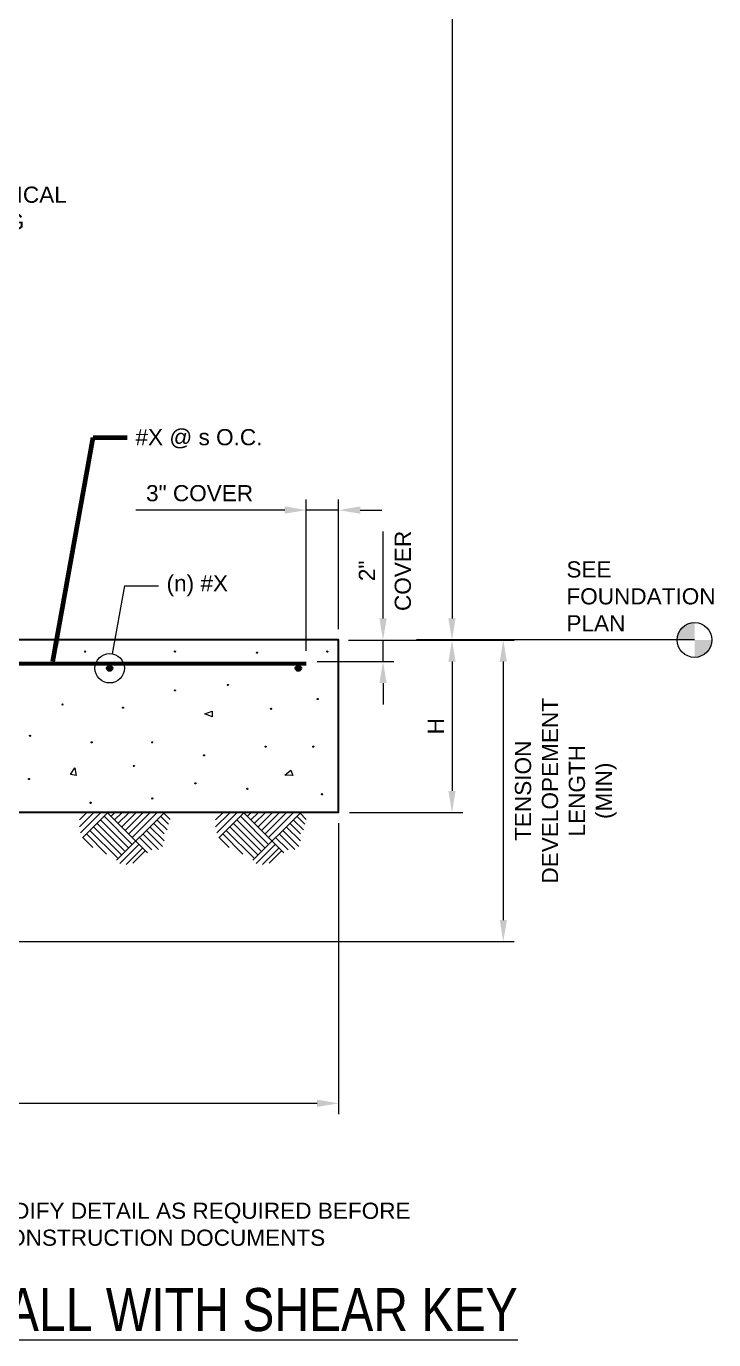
# Model space of a CAD drawing. Header units: inches. Extents: x -858 to -715, y 1483 to 1688.
# Drawn here: x -778.5 to -714.7, y 1482.6 to 1604.5 of the extents above; entities that cross this region are included whole.
import ezdxf

# ---------------------------------------------------------------- set-up
doc = ezdxf.new("R2010")
doc.units = ezdxf.units.IN
doc.header["$LTSCALE"] = 5
doc.header["$MEASUREMENT"] = 0
for name, color, linetype, lineweight in [('S-ANNO-DIMS', 1, 'Continuous', 20), ('S-ANNO-TEXT', 7, 'Continuous', 20), ('S-DETL', 3, 'Continuous', 30), ('S-DETL-PATT', 7, 'Continuous', 15)]:
    doc.layers.add(name, color=color, linetype=linetype, lineweight=lineweight)
doc.styles.add('Romans', font='arial.ttf')
doc.dimstyles.get("Standard").update_dxf_attribs({"dimtxt": 0.18, "dimasz": 0.18, "dimexe": 0.18, "dimexo": 0.0625, "dimgap": 0.09, "dimtad": 0, "dimtih": 1, "dimtoh": 1, "dimdec": 4, "dimzin": 0, "dimdsep": 46, "dimtxsty": 'Standard', "dimcen": 0.09, "dimadec": 0, "dimazin": 0, "dimtfac": 1, "dimtdec": 4, "dimtofl": 0, "dimtmove": 0, "dimatfit": 3, "dimfxl": 1, "dimtolj": 1, "dimtzin": 0, "dimarcsym": 0})

# ---------------------------------------------------------------- blocks, each defined once
blk = doc.blocks.new('*D0')
at = {"layer": 'Defpoints', "color": 0, "transparency": 16777216}
for p in [(-845.51, 1531.56), (-749.51, 1531.56), (-845.51, 1504.55)]:
    blk.add_point(p, dxfattribs=at)
at = {"layer": 'S-ANNO-DIMS', "transparency": 16777216}
for p, q in [((-845.51, 1530.56), (-845.51, 1503.55)), ((-749.51, 1530.56), (-749.51, 1503.55)), ((-751.51, 1504.55), (-843.51, 1504.55))]:
    blk.add_line(p, q, dxfattribs=at)
for points in [[(-843.51, 1504.89), (-843.51, 1504.22), (-845.51, 1504.55)], [(-751.51, 1504.89), (-751.51, 1504.22), (-749.51, 1504.55)]]:
    blk.add_solid(points, dxfattribs=at)
at = {"layer": 'S-ANNO-DIMS', "transparency": 16777216, "insert": (-797.51, 1506.05), "char_height": 1.5, "attachment_point": 5, "style": 'Romans'}
blk.add_mtext('\\A1;X\'-X"', dxfattribs=at)
blk = doc.blocks.new('*D9')
at = {"layer": 'Defpoints', "color": 0, "transparency": 16777216}
for p in [(-803.51, 1673.46), (-749.51, 1547.56), (-738.98, 1547.56)]:
    blk.add_point(p, dxfattribs=at)
at = {"layer": 'S-ANNO-DIMS', "transparency": 16777216}
for p, q in [((-802.51, 1673.46), (-737.98, 1673.46)), ((-738.98, 1671.46), (-738.98, 1549.56)), ((-748.51, 1547.56), (-737.98, 1547.56))]:
    blk.add_line(p, q, dxfattribs=at)
for points in [[(-739.32, 1671.46), (-738.65, 1671.46), (-738.98, 1673.46)], [(-739.32, 1549.56), (-738.65, 1549.56), (-738.98, 1547.56)]]:
    blk.add_solid(points, dxfattribs=at)
at = {"layer": 'S-ANNO-DIMS', "transparency": 16777216, "insert": (-740.48, 1610.51), "char_height": 1.5, "attachment_point": 5, "rotation": 90, "style": 'Romans'}
blk.add_mtext('\\A1;X\'-X" ', dxfattribs=at)
blk = doc.blocks.new('*D10')
at = {"layer": 'Defpoints', "color": 0, "transparency": 16777216}
for p in [(-749.51, 1547.56), (-749.51, 1531.56), (-738.98, 1531.56)]:
    blk.add_point(p, dxfattribs=at)
at = {"layer": 'S-ANNO-DIMS', "transparency": 16777216}
for p, q in [((-748.51, 1547.56), (-737.98, 1547.56)), ((-738.98, 1545.56), (-738.98, 1533.56)), ((-748.51, 1531.56), (-737.98, 1531.56))]:
    blk.add_line(p, q, dxfattribs=at)
for points in [[(-739.32, 1545.56), (-738.65, 1545.56), (-738.98, 1547.56)], [(-739.32, 1533.56), (-738.65, 1533.56), (-738.98, 1531.56)]]:
    blk.add_solid(points, dxfattribs=at)
at = {"layer": 'S-ANNO-DIMS', "transparency": 16777216, "insert": (-740.48, 1539.56), "char_height": 1.5, "attachment_point": 5, "rotation": 90, "style": 'Romans'}
blk.add_mtext('\\A1;H', dxfattribs=at)
blk = doc.blocks.new('*D13')
at = {"layer": 'Defpoints', "color": 0, "transparency": 16777216}
for p in [(-749.58, 1547.56), (-752.51, 1545.56), (-745.39, 1545.56)]:
    blk.add_point(p, dxfattribs=at)
at = {"layer": 'S-ANNO-DIMS', "transparency": 16777216}
for p, q in [((-745.39, 1549.56), (-745.39, 1555.85)), ((-748.58, 1547.56), (-744.39, 1547.56)), ((-745.39, 1545.56), (-745.39, 1547.56)), ((-751.51, 1545.56), (-744.39, 1545.56)), ((-745.39, 1543.56), (-745.39, 1541.56))]:
    blk.add_line(p, q, dxfattribs=at)
for points in [[(-745.72, 1549.56), (-745.05, 1549.56), (-745.39, 1547.56)], [(-745.72, 1543.56), (-745.05, 1543.56), (-745.39, 1545.56)]]:
    blk.add_solid(points, dxfattribs=at)
at = {"layer": 'S-ANNO-DIMS', "transparency": 16777216, "insert": (-746.89, 1553.98), "char_height": 1.5, "attachment_point": 5, "rotation": 90, "style": 'Romans'}
blk.add_mtext('\\A1;2"', dxfattribs=at)
blk = doc.blocks.new('*D12')
at = {"layer": 'Defpoints', "color": 0, "transparency": 16777216}
for p in [(-752.51, 1559.62), (-749.51, 1547.56), (-752.51, 1545.56)]:
    blk.add_point(p, dxfattribs=at)
at = {"layer": 'S-ANNO-DIMS', "transparency": 16777216}
for p, q in [((-754.51, 1559.62), (-768.34, 1559.62)), ((-752.51, 1546.56), (-752.51, 1560.62)), ((-749.51, 1559.62), (-752.51, 1559.62)), ((-749.51, 1548.56), (-749.51, 1560.62)), ((-747.51, 1559.62), (-745.51, 1559.62))]:
    blk.add_line(p, q, dxfattribs=at)
for points in [[(-754.51, 1559.96), (-754.51, 1559.29), (-752.51, 1559.62)], [(-747.51, 1559.96), (-747.51, 1559.29), (-749.51, 1559.62)]]:
    blk.add_solid(points, dxfattribs=at)
at = {"layer": 'S-ANNO-DIMS', "transparency": 16777216, "insert": (-762.42, 1561.18), "char_height": 1.5, "attachment_point": 5, "style": 'Romans'}
blk.add_mtext('\\A1;3" COVER ', dxfattribs=at)
blk = doc.blocks.new('*D19')
at = {"layer": 'Defpoints', "color": 0, "transparency": 16777216}
for p in [(-749.51, 1547.56), (-806.69, 1519.56), (-734.22, 1519.56)]:
    blk.add_point(p, dxfattribs=at)
at = {"layer": 'S-ANNO-DIMS', "transparency": 16777216}
for p, q in [((-748.51, 1547.56), (-733.22, 1547.56)), ((-734.22, 1545.56), (-734.22, 1521.56)), ((-805.69, 1519.56), (-733.22, 1519.56))]:
    blk.add_line(p, q, dxfattribs=at)
for points in [[(-734.55, 1545.56), (-733.89, 1545.56), (-734.22, 1547.56)], [(-734.55, 1521.56), (-733.89, 1521.56), (-734.22, 1519.56)]]:
    blk.add_solid(points, dxfattribs=at)

msp = doc.modelspace()

# ---------------------------------------------------------------- hatches: boundary and pattern name
at = {"layer": 'S-ANNO-TEXT'}
h = msp.add_hatch(color=256, dxfattribs=at)
h.dxf.hatch_style = 1
h.paths.add_polyline_path([(-716.4641274, 1549.1782877, 0.4142135624), (-718.0777016, 1547.5647135), (-716.4641274, 1547.5647135)])
h = msp.add_hatch(color=256, dxfattribs=at)
h.dxf.hatch_style = 1
h.paths.add_polyline_path([(-714.8501642, 1547.5634398), (-716.4637383, 1547.5634398), (-716.4637383, 1545.9498656, 0.4142135624)])
at = {"layer": 'S-DETL'}
h = msp.add_hatch(color=256, dxfattribs=at)
h.dxf.hatch_style = 1
h.paths.add_polyline_path([(-771.0199099, 1544.9397135, 1), (-770.5199099, 1544.9397135, 1)])
h = msp.add_hatch(color=256, dxfattribs=at)
h.dxf.hatch_style = 1
h.paths.add_polyline_path([(-753.5006637, 1544.9397135, 1), (-753.0006637, 1544.9397135, 1)])

# ---------------------------------------------------------------- linework, layer by layer
at = {"layer": 'S-ANNO-DIMS'}
msp.add_line((-745.3859487, 1549.5647135), (-745.3859487, 1557.6356548), dxfattribs=at)
at = {"layer": 'S-ANNO-TEXT'}
for p, q in [((-769.3888204, 1552.593598), (-770.5271889, 1546.2848531)), ((-769.3888204, 1552.593598), (-766.2376665, 1552.593598)), ((-716.4641274, 1547.5647135), (-742.2791004, 1547.5647135))]:
    msp.add_line(p, q, dxfattribs=at)
for centre, radius in [((-716.4641274, 1547.5647135), 1.6135741), ((-770.7699099, 1544.9397135), 1.3668628)]:
    msp.add_circle(centre, radius, dxfattribs=at)
at = {"layer": 'S-DETL'}
msp.add_lwpolyline([(-818.507065, 1547.5647135), (-845.507065, 1547.5647135), (-845.507065, 1531.5647135), (-818.507065, 1531.5647135), (-818.507065, 1516.5647135), (-803.507065, 1516.5647135), (-803.507065, 1531.5647135), (-749.507065, 1531.5647135), (-749.507065, 1547.5647135), (-803.507065, 1547.5647135)], dxfattribs=at)
at = {"layer": 'S-DETL', "const_width": 0.375}
msp.add_lwpolyline([(-752.507065, 1545.3772135), (-842.507065, 1545.3772135)], dxfattribs=at)
at = {"layer": 'S-DETL'}
for centre in [(-770.7699099, 1544.9397135), (-753.2506637, 1544.9397135)]:
    msp.add_circle(centre, 0.25, dxfattribs=at)
at = {"layer": 'S-DETL-PATT'}
for p, q in [((-773.5865375, 1530.2186639), (-772.2755573, 1531.5296441)), ((-773.5865375, 1530.874154), (-772.9310474, 1531.5296441)), ((-773.4759236, 1529.6737877), (-771.6200671, 1531.5296441)), ((-773.2845614, 1529.2096597), (-770.964577, 1531.5296441)), ((-770.964577, 1531.5296441), (-767.2468582, 1527.8119254)), ((-770.636832, 1531.2018991), (-770.3090869, 1531.5296441)), ((-770.3090869, 1530.874154), (-769.6535968, 1531.5296441)), ((-770.134112, 1527.1161881), (-765.720656, 1531.5296441)), ((-769.9813418, 1530.546409), (-768.9981066, 1531.5296441)), ((-769.6535968, 1530.2186639), (-768.3426165, 1531.5296441)), ((-769.3258517, 1529.8909188), (-767.6871264, 1531.5296441)), ((-768.9981066, 1529.5631738), (-767.0316363, 1531.5296441)), ((-768.6703616, 1529.2354287), (-766.3761461, 1531.5296441)), ((-765.752775, 1531.4975251), (-765.1684629, 1530.9132048)), ((-760.9291909, 1530.2186639), (-759.6182107, 1531.5296441)), ((-760.9291909, 1530.874154), (-760.2737008, 1531.5296441)), ((-760.8185769, 1529.6737877), (-758.9627205, 1531.5296441)), ((-760.6272148, 1529.2096597), (-758.3072304, 1531.5296441)), ((-758.3072304, 1531.5296441), (-754.5895116, 1527.8119254)), ((-757.9794853, 1531.2018991), (-757.6517403, 1531.5296441)), ((-757.6517403, 1530.874154), (-756.9962501, 1531.5296441)), ((-757.4767654, 1527.1161881), (-753.0633094, 1531.5296441)), ((-757.3239952, 1530.546409), (-756.34076, 1531.5296441)), ((-756.9962501, 1530.2186639), (-755.6852699, 1531.5296441)), ((-756.6685051, 1529.8909188), (-755.0297798, 1531.5296441)), ((-756.34076, 1529.5631738), (-754.3742896, 1531.5296441)), ((-756.013015, 1529.2354287), (-753.7187995, 1531.5296441)), ((-753.0954284, 1531.4975251), (-752.5111163, 1530.9132048)), ((-772.2755573, 1530.2186639), (-769.7000546, 1527.6431612)), ((-771.9478122, 1530.546409), (-769.3893605, 1527.987949)), ((-771.6200671, 1530.874154), (-768.9934199, 1528.2475068)), ((-771.2923221, 1531.2018991), (-768.6827258, 1528.5923028)), ((-767.0316363, 1530.2186639), (-765.720656, 1528.9076836)), ((-766.7038912, 1530.546409), (-765.720656, 1529.5631738)), ((-766.3761461, 1530.874154), (-765.4338217, 1529.9318214)), ((-766.0484011, 1531.2018991), (-765.3106551, 1530.4641449)), ((-759.6182107, 1530.2186639), (-757.042708, 1527.6431612)), ((-759.2904656, 1530.546409), (-756.7320139, 1527.987949)), ((-758.9627205, 1530.874154), (-756.3360733, 1528.2475068)), ((-758.6349755, 1531.2018991), (-756.0253791, 1528.5923028)), ((-754.3742896, 1530.2186639), (-753.0633094, 1528.9076836)), ((-754.0465446, 1530.546409), (-753.0633094, 1529.5631738)), ((-753.7187995, 1530.874154), (-752.7764751, 1529.9318214)), ((-753.3910544, 1531.2018991), (-752.6533085, 1530.4641449)), ((-773.2587925, 1529.2354287), (-772.3199012, 1528.2965374)), ((-772.9310474, 1529.5631738), (-771.0545185, 1527.6866366)), ((-772.6033023, 1529.8909188), (-770.0448506, 1527.3324589)), ((-768.0148714, 1529.2354287), (-766.8509258, 1528.0714749)), ((-767.6871264, 1529.5631738), (-766.233364, 1528.1094032)), ((-767.3593813, 1529.8909188), (-765.8715171, 1528.4030546)), ((-760.6014458, 1529.2354287), (-759.6625546, 1528.2965374)), ((-760.2737008, 1529.5631738), (-758.3971718, 1527.6866366)), ((-759.9459557, 1529.8909188), (-757.387504, 1527.3324589)), ((-755.3575248, 1529.2354287), (-754.1935792, 1528.0714749)), ((-755.0297798, 1529.5631738), (-753.5760174, 1528.1094032)), ((-754.7020347, 1529.8909188), (-753.2141704, 1528.4030546)), ((-769.8225657, 1526.8046337), (-768.0836651, 1528.5435343)), ((-769.2258813, 1526.7193954), (-767.7427038, 1528.2025729)), ((-768.6121541, 1526.8557783), (-767.5040316, 1527.9639008)), ((-757.1652191, 1526.8046337), (-755.4263185, 1528.5435343)), ((-756.5685346, 1526.7193954), (-755.0853571, 1528.2025729)), ((-755.9548074, 1526.8557783), (-754.846685, 1527.9639008))]:
    msp.add_line(p, q, dxfattribs=at)
at = {"layer": 'S-DETL-PATT', "flags": 128}
for points in [[(-773.0358964, 1546.4396003, -1), (-773.0539003, 1546.5417051, -1)], [(-764.7046611, 1546.4396003, -1), (-764.7226649, 1546.5417051, -1)], [(-757.0760604, 1546.3392795, -1), (-757.0940643, 1546.4413844, -1)], [(-750.5515991, 1546.4396003, -1), (-750.5696029, 1546.5417051, -1)], [(-764.7046611, 1542.8281197, -1), (-764.7226649, 1542.9302246, -1)], [(-759.7862244, 1543.3297124, -1), (-759.8042283, 1543.4318173, -1)], [(-775.1438004, 1541.5239721, -1), (-775.1618043, 1541.626077, -1)], [(-769.5227291, 1541.2230154, -1), (-769.5407329, 1541.3251203, -1)], [(-755.7711718, 1541.1226974, -1), (-755.7891756, 1541.2248023, -1)], [(-751.4549891, 1542.0255675, -1), (-751.472993, 1542.1276724, -1)], [(-778.1550944, 1538.6147257, -1), (-778.1730983, 1538.7168306, -1)], [(-772.4336424, 1538.0128123, -1), (-772.4516463, 1538.1149171, -1)], [(-766.8125651, 1538.0128123, -1), (-766.8305689, 1538.1149171, -1)], [(-756.2730511, 1537.6115348, -1), (-756.2910549, 1537.7136397, -1)], [(-751.8564938, 1537.6115348, -1), (-751.8744976, 1537.7136397, -1)], [(-761.9945031, 1536.8089854, -1), (-762.0125069, 1536.9110903, -1)], [(-768.5189644, 1535.8057945, -1), (-768.5369683, 1535.9078994, -1)], [(-778.2554691, 1534.6019677, -1), (-778.2734729, 1534.7040726, -1)], [(-762.7975124, 1534.200693, -1), (-762.8155163, 1534.3027979, -1)], [(-766.8125651, 1532.7962274, -1), (-766.8305689, 1532.8983323, -1)], [(-757.9794504, 1533.6990976, -1), (-757.9974543, 1533.8012024, -1)], [(-751.0534844, 1533.1975049, -1), (-751.0714883, 1533.2996097, -1)], [(-772.5340171, 1532.3949527, -1), (-772.5520209, 1532.4970576, -1)]]:
    msp.add_lwpolyline(points, format="xyb", close=True, dxfattribs=at)
for points in [[(-761.2427738, 1540.4178035), (-761.9202974, 1540.6976873), (-761.2376916, 1540.9479575)], [(-774.3979543, 1535.0915482), (-774.0046717, 1535.7101774), (-773.876737, 1534.9944829)], [(-753.7613442, 1534.9927099), (-754.4937341, 1535.0239879), (-753.9378919, 1535.4926299)]]:
    msp.add_lwpolyline(points, close=True, dxfattribs=at)

# ---------------------------------------------------------------- texts
at = {"layer": 'S-ANNO-DIMS', "insert": (-744.3026153, 1553.9751842), "char_height": 1.49999999, "attachment_point": 2, "rotation": 90, "style": 'Romans'}
msp.add_mtext('\\A1;COVER', dxfattribs=at)
at = {"layer": 'S-ANNO-DIMS', "insert": (-733.1379267, 1533.5647135), "char_height": 1.499999989, "width": 26.262992367, "attachment_point": 2, "rotation": 90, "style": 'Romans'}
msp.add_mtext('\\A1;TENSION\\PDEVELOPEMENT\\PLENGTH\\P(MIN)', dxfattribs=at)
at = {"layer": 'S-ANNO-TEXT', "style": 'Romans'}
for s, insert, char_height, attachment_point in [('\\A1;#X DOWEL \\PMATCH VERTICAL \\PBAR SPACING', (-793.0278545, 1585.6293911), 1.499999989, 7), ('\\A1;#X @ s O.C.', (-768.3755934, 1567.1417574), 1.499999989, 1), ('\\A1;SEE \\PFOUNDATION \\PPLAN', (-728.3597619, 1554.8668963), 1.499999989, 1), ('(n) #X', (-765.4876665, 1553.5768858), 1.49999999, 1), ('{\\W0.8;\\LCANTILEVER RETAINING WALL WITH SHEAR KEY}', (-786.1504459, 1487.4059926), 4, 2)]:
    msp.add_mtext(s, dxfattribs=dict(at, insert=insert, char_height=char_height, attachment_point=attachment_point))
at = {"layer": 'S-ANNO-TEXT', "insert": (-829.2118713, 1497.8295942), "char_height": 1.499999989, "width": 159.842980143, "attachment_point": 1, "style": 'Romans'}
msp.add_mtext('NOTE TO DESIGN PROFESSIONAL: \\PCOMPLETE THE ATTACHED CHECKLIST AND MODIFY DETAIL AS REQUIRED BEFORE \\PINCORPORATING THIS DETAIL INTO PROJECT CONSTRUCTION DOCUMENTS', dxfattribs=at)

# ---------------------------------------------------------------- dimensions: what is measured, and where the dimension line sits
at = {"layer": 'S-ANNO-DIMS'}
for base, p1, p2, angle, text, picture, middle in [((-738.9825507, 1547.5647135), (-803.507065, 1673.4586153), (-749.507065, 1547.5647135), 270, 'X\'-X" ', '*D9', (-738.9825507, 1610.5116644)), ((-752.507065, 1559.6224824), (-749.507065, 1547.5647135), (-752.507065, 1545.5647135), 180, '3" COVER ', '*D12', (-762.4214579, 1559.6224824)), ((-745.3859487, 1545.5647135), (-749.5805871, 1547.5647135), (-752.507065, 1545.5647135), 270, '2"', '*D13', (-745.3859487, 1553.9751842)), ((-734.22126, 1519.5647135), (-749.507065, 1547.5647135), (-806.694565, 1519.5647135), 270, ' ', '*D19', (-734.22126, 1533.5647135)), ((-738.9825507, 1531.5647135), (-749.507065, 1547.5647135), (-749.507065, 1531.5647135), 270, 'H', '*D10', (-738.9825507, 1539.5647135)), ((-845.507065, 1504.5542391), (-749.507065, 1531.5647135), (-845.507065, 1531.5647135), 180, 'X\'-X"', '*D0', (-797.507065, 1504.5542391))]:
    dim = msp.add_linear_dim(base=base, p1=p1, p2=p2, angle=angle, text=text, dimstyle='Standard', override={"dimscale": 16, "dimtxt": 0.09375, "dimasz": 0.125, "dimexe": 0.0625, "dimgap": 0.0625, "dimtih": 0, "dimtoh": 0, "dimdec": 5, "dimlfac": 1, "dimrnd": 0.03125, "dimzin": 7, "dimlunit": 4, "dimtxsty": 'Romans', "dimcen": 0.125, "dimclrd": 256, "dimclre": 256, "dimclrt": 256, "dimadec": 4, "dimtdec": 5, "dimtofl": 1, "dimtvp": 1, "dimfrac": 2, "dimtzin": 3, "dimlwd": 65535, "dimlwe": 65535}, dxfattribs=at)
    dim.commit()
    dim.dimension.update_dxf_attribs({"geometry": picture, "text_midpoint": middle, "dimtype": 128})

# ---------------------------------------------------------------- leaders
at = {"layer": 'S-ANNO-TEXT'}
msp.add_leader([(-776.0451095, 1545.5647135), (-772.3028387, 1566.365666), (-769.1516848, 1566.365666)], dimstyle='Standard', override={"dimscale": 16, "dimtxt": 0.09375, "dimasz": 0.125, "dimexe": 0.0625, "dimgap": 0.0625, "dimtad": 0, "dimtih": 0, "dimtoh": 0, "dimdec": 5, "dimlfac": 16, "dimrnd": 0.03125, "dimzin": 7, "dimlunit": 4, "dimtxsty": 'Romans', "dimcen": 0.125, "dimclrd": 256, "dimclre": 256, "dimclrt": 256, "dimadec": 4, "dimtdec": 5, "dimtofl": 1, "dimtvp": 1, "dimfrac": 2, "dimtzin": 3, "dimlwd": 65535, "dimlwe": 65535}, dxfattribs=at)

doc.saveas('drawing.dxf')
